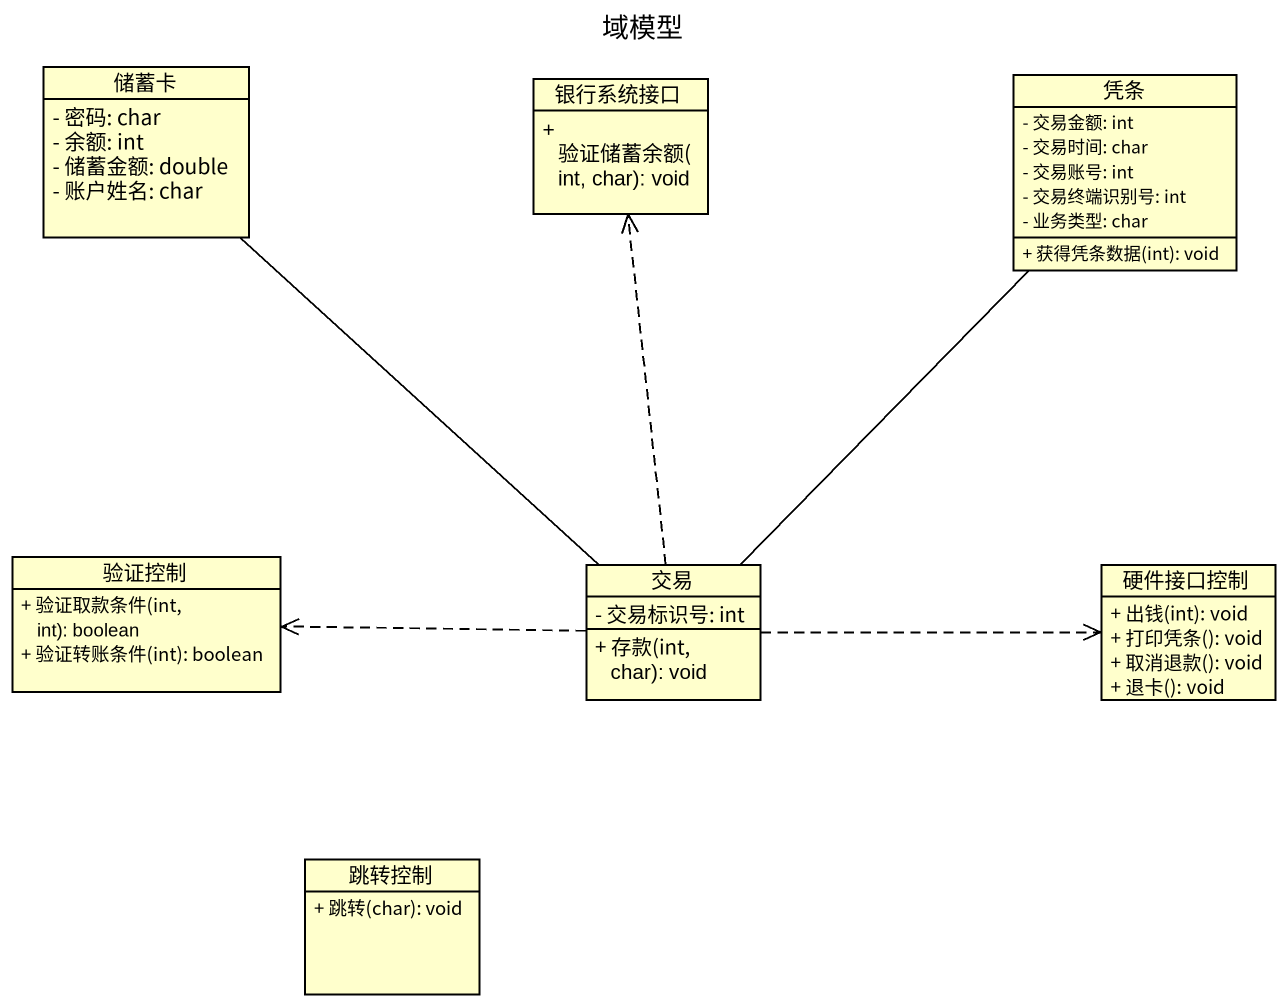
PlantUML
@startuml
title 域模型
hide circle
hide empty members
skinparam classAttributeIconSize 0
class 储蓄卡 {
  - 密码: char
  - 余额: int
  - 储蓄金额: double
  - 账户姓名: char
}
class 银行系统接口 {
  + 验证储蓄余额(int, char): void
}
class 凭条 {
  - 交易金额: int
  - 交易时间: char
  - 交易账号: int
  - 交易终端识别号: int
  - 业务类型: char
  + 获得凭条数据(int): void
}
class 验证控制 {
  + 验证取款条件(int, int): boolean
  + 验证转账条件(int): boolean
}
class 交易 {
  - 交易标识号: int
  + 存款(int, char): void
}
class 硬件接口控制 {
  + 出钱(int): void
  + 打印凭条(): void
  + 取消退款(): void
  + 退卡(): void
}
class 跳转控制 {
  + 跳转(char): void
}
储蓄卡 -- 交易
交易 .up.> 银行系统接口
交易 -up- 凭条
交易 .left.> 验证控制
交易 .right.> 硬件接口控制
@enduml
